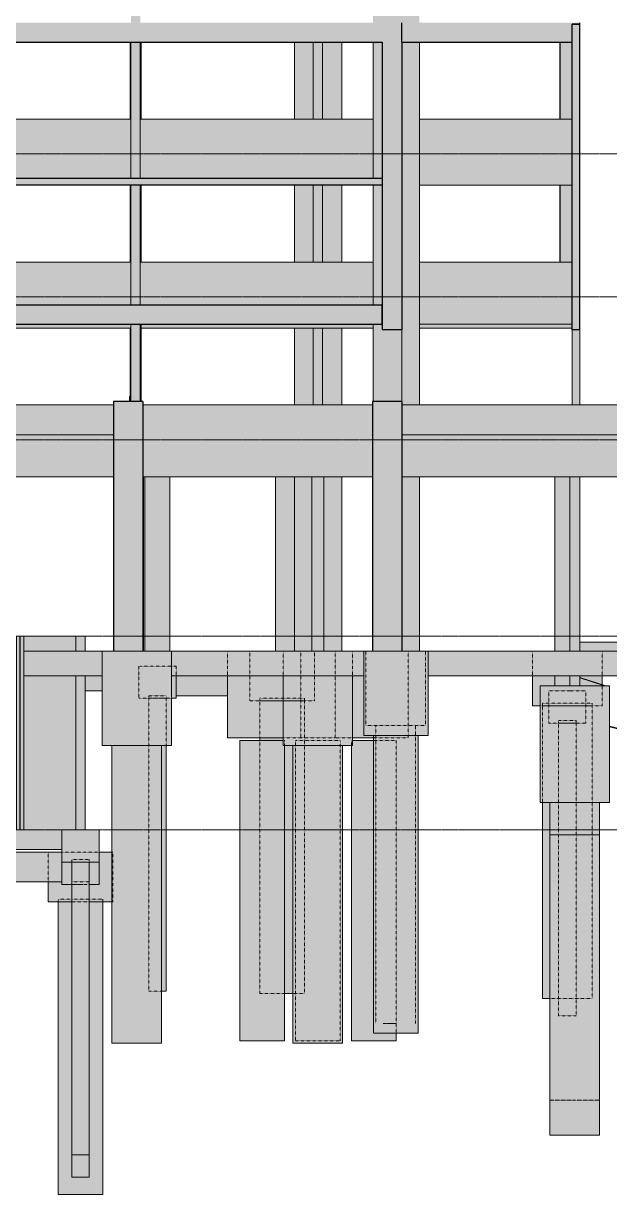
# Model space of a CAD drawing. Header units: centimetres. Extents: x -1984 to 34419, y -3196 to 88064.
# Drawn here: x 30389 to 31570, y 78385 to 80745 of the extents above; entities that cross this region are included whole.
import ezdxf

# ---------------------------------------------------------------- set-up
doc = ezdxf.new("R2010")
doc.units = ezdxf.units.CM
doc.linetypes.add('Centro', pattern=[3.175, 0.635, -0.47625, 1.5875, -0.47625])
doc.linetypes.add('Traço', pattern=[0.635, 0.3175, -0.3175])
doc.layers.add('A-DETL', color=7, linetype='Continuous', lineweight=18, true_color=0x00a600)
for name, color, linetype, lineweight in [('A-FLOR', 7, 'Continuous', 25), ('A-FLOR-LEVL', 7, 'Continuous', 9), ('S-BEAM', 7, 'Continuous', 25), ('S-COLS', 7, 'Continuous', 25), ('S-FNDN', 7, 'Continuous', 25), ('S-FNDN-HDLN', 7, 'Traço', 9)]:
    doc.layers.add(name, color=color, linetype=linetype, lineweight=lineweight)

# ---------------------------------------------------------------- blocks, each defined once
blk = doc.blocks.new('Estaca W Gerdau - W250X32_7-3763720-CT F 002 - CRT ESQ')
at = {"layer": 'S-FNDN', "linetype": 'Traço', "lineweight": 9, "true_color": 0xa4b9db}
blk.add_hatch(color=9, dxfattribs=at).paths.add_polyline_path([(-1880.1, 79120), (-1871.6, 79120), (-1871.6, 79510), (-1886.2, 79510), (-1886.2, 79120)], flags=0)
at = {"layer": 'S-FNDN', "lineweight": 9}
for p, q in [((-1886.2, 79510), (-1886.2, 79120)), ((-1871.6, 79510), (-1886.2, 79510)), ((-1879.3, 79120), (-1879.3, 79510)), ((-1878.5, 79510), (-1878.5, 79120)), ((-1871.6, 79510), (-1871.6, 79120)), ((-1871.6, 79120), (-1886.2, 79120))]:
    blk.add_line(p, q, dxfattribs=at)
blk = doc.blocks.new('PED_BLRET-1EST_R01_2019 - 75x75x65-3763687-CT F 002 - CRT ESQ')
at = {"layer": 'S-FNDN-HDLN'}
for p, q in [((1714.1, 79378), (1749.1, 79378)), ((1714.1, 79373), (1714.1, 79378)), ((1749.1, 79373), (1714.1, 79373)), ((1749.1, 79378), (1749.1, 79373))]:
    blk.add_line(p, q, dxfattribs=at)
blk = doc.blocks.new('PED_BLRET-1EST_R01_2019 - 75x75x65-V8-CT F 002 - CRT ESQ')
at = {"layer": 'S-FNDN-HDLN'}
for p, q in [((1305.6, 79340), (1340.6, 79340)), ((1305.6, 79335), (1305.6, 79340)), ((1340.6, 79335), (1305.6, 79335)), ((1340.6, 79340), (1340.6, 79335))]:
    blk.add_line(p, q, dxfattribs=at)
blk = doc.blocks.new('PED_BLRET-1EST_R01_2019 - 75x75x65-V9-CT F 002 - CRT ESQ')
at = {"layer": 'S-FNDN-HDLN'}
for p, q in [((325.3, 79015), (360.3, 79015)), ((360.3, 79010), (325.3, 79010))]:
    blk.add_line(p, q, dxfattribs=at)
blk = doc.blocks.new('PED_BLRET-1EST_EXCENTRICA_R01_2019 - 110x130x100-V1-CT F 002 - CRT ESQ')
at = {"layer": 'S-FNDN-HDLN'}
for p, q in [((297.8, 78980), (325.3, 78980)), ((297.8, 78975), (297.8, 78980)), ((325.3, 78975), (297.8, 78975)), ((325.3, 78980), (360.3, 78980)), ((360.3, 78975), (325.3, 78975)), ((360.3, 78980), (387.8, 78980)), ((387.8, 78975), (360.3, 78975)), ((387.8, 78980), (387.8, 78975))]:
    blk.add_line(p, q, dxfattribs=at)
blk = doc.blocks.new('PED_BLRET-1EST_EXCENTRICA_R01_2019 - 110x130x100-V12-CT F 002 - CRT ESQ')
at = {"layer": 'S-FNDN-HDLN'}
for p, q in [((704, 79385), (794, 79385)), ((704, 79380), (704, 79385)), ((794, 79385), (794, 79380)), ((794, 79380), (704, 79380))]:
    blk.add_line(p, q, dxfattribs=at)
blk = doc.blocks.new('PED_BLRET-1EST_EXCENTRICA_R01_2019 - 140x120x110-3841338-CT F 002 - CRT ESQ')
at = {"layer": 'S-FNDN-HDLN'}
for p, q in [((1273.172184, 79375.004), (1373.172184, 79375.004)), ((1273.172184, 79370.004), (1273.172184, 79375.004)), ((1373.172184, 79370.004), (1273.172184, 79370.004)), ((1373.172184, 79375.004), (1373.172184, 79370.004))]:
    blk.add_line(p, q, dxfattribs=at)

msp = doc.modelspace()

# ---------------------------------------------------------------- hatches: boundary and pattern name
at = {"layer": 'A-FLOR', "true_color": 0xc0c0c0}
msp.add_hatch(color=9, dxfattribs=at).paths.add_polyline_path([(30136.83, 80419), (31111.58, 80419), (31111.58, 80433), (30136.83, 80433), (30136.83, 80424.41)], flags=0)
at = {"layer": 'S-BEAM', "true_color": 0xc0c0c0}
for points in [[(31087.9, 80707), (31111.58, 80707), (31111.58, 80743.5), (31151.08, 80743.46), (31151.08, 80746), (28403.32, 80746), (28403.32, 80743.5), (28442.07, 80743.5), (28442.07, 80707), (30984.51, 80707)], [(31151.32, 80707), (31494.58, 80707), (31494.58, 80743.5), (31509.58, 80743.5), (31509.58, 80746), (31151.32, 80746), (31151.32, 80707.03)], [(30136.83, 80433), (30605.58, 80433), (30605.58, 80552), (30136.83, 80552), (30136.83, 80482)], [(30935.33, 80433), (31093.33, 80433), (31093.33, 80552), (30624.58, 80552), (30624.58, 80433), (30932.81, 80433)], [(31191.3, 80419), (31494.58, 80419), (31494.58, 80552), (31186.83, 80552), (31186.83, 80419)], [(30260.76, 80178), (30605.58, 80178), (30605.58, 80264), (30136.83, 80264), (30136.83, 80178), (30254.56, 80178)], [(30624.58, 80178), (31093.33, 80178), (31093.33, 80264), (30624.58, 80264), (30624.58, 80184)], [(31470.08, 80139), (31494.58, 80139), (31494.58, 80264), (31186.83, 80264), (31186.83, 80139), (31191.3, 80139)], [(29950.58, 80139), (31111.58, 80139), (31111.58, 80178), (28442.07, 80178), (28442.07, 80139), (29847.19, 80139)], [(30605.58, 80131), (30605.58, 80139), (30136.83, 80139), (30136.83, 80131), (30570.94, 80131)], [(31087.9, 80131), (31093.33, 80131), (31093.33, 80139), (30626.08, 80139), (30626.08, 80131), (31030.33, 80131)], [(31191.3, 80131), (31493.31, 80131), (31493.31, 80139), (31186.83, 80139), (31186.83, 80131)], [(30364.15, 79916), (30570.58, 79916), (30570.58, 79976), (28461.57, 79976), (28461.57, 79916), (30312.46, 79916)], [(30629.58, 79831), (31092.08, 79831.2), (31092.08, 79976), (30629.58, 79976), (30629.58, 79831.33)], [(31449.78, 79916), (31843.57, 79916), (31843.57, 79976), (31151.08, 79976), (31151.09, 79916), (31398.08, 79916)], [(30364.15, 79831), (30570.58, 79831), (30570.58, 79916), (30136.83, 79916), (30136.83, 79831), (30313.57, 79831)], [(31449.78, 79831), (31843.57, 79831), (31843.57, 79916), (31151.09, 79916), (31151.09, 79831), (31398.08, 79831)], [(30912.08, 79430), (31074.43, 79430), (31074.43, 79480), (30687.58, 79480), (30687.58, 79430), (30881.12, 79430)], [(31204.43, 79430), (31843.57, 79430), (31843.57, 79480), (31204.43, 79480)], [(31509.58, 79480), (31843.57, 79480), (31843.57, 79498), (31509.58, 79498)], [(30513.7, 79400), (30547.58, 79400), (30547.58, 79430), (30513.7, 79430)], [(30696.56, 79390), (30800.52, 79390), (30800.52, 79430), (30696.56, 79430)], [(31561.95, 79410), (31509.58, 79427.18), (31509.58, 79426.27), (31559.19, 79410)], [(31538.23, 79410), (31559.19, 79410), (31509.58, 79426.27), (31509.58, 79410)], [(30364.15, 79015), (30466.7, 79015), (30466.7, 79075), (30336.56, 79075), (30336.56, 79015), (30356.77, 79015)]]:
    msp.add_hatch(color=9, dxfattribs=at).paths.add_polyline_path(points, flags=0)
h = msp.add_hatch(color=9, dxfattribs=at)
h.paths.add_polyline_path([(30336.56, 79080), (30466.7, 79080), (30466.7, 79120), (30494.7, 79120), (30494.7, 79430), (30389.87, 79430), (30389.87, 79120), (30336.56, 79120), (30336.56, 79090.9)], flags=0)
h.paths.add_polyline_path([(30347.93, 79420), (30375.27, 79420), (30375.27, 79430), (30312.31, 79430), (30312.31, 79420), (30317.53, 79420)], flags=0)
h.paths.add_polyline_path([(30314.05, 79480), (30375.27, 79480), (30375.27, 79510), (30312.31, 79509.85), (30312.46, 79480)], flags=0)
h.paths.add_polyline_path([(30492.54, 79480), (30494.7, 79480), (30494.7, 79510), (30389.87, 79510), (30390.09, 79480), (30467.55, 79480)], flags=0)
h = msp.add_hatch(color=9, dxfattribs=at)
h.paths.add_polyline_path([(30375.27, 79430), (30375.27, 79480), (30273.57, 79480), (30273.57, 79430), (30364.15, 79430)], flags=0)
h.paths.add_polyline_path([(30488.96, 79430), (30547.58, 79430), (30547.58, 79480), (30389.87, 79480), (30390.09, 79430), (30467.55, 79430)], flags=0)
at = {"layer": 'S-COLS', "true_color": 0xff8040}
h = msp.add_hatch(color=11, dxfattribs=at)
h.paths.add_polyline_path([(30622.64, 80482), (30624.58, 80482), (30624.58, 80707), (30605.58, 80707), (30605.58, 80482)], flags=0)
h.paths.add_polyline_path([(30605.58, 80746), (30624.58, 80746), (30624.58, 80788), (30605.58, 80787.97), (30605.58, 80749.35)], flags=0)
h = msp.add_hatch(color=11, dxfattribs=at)
h.paths.add_polyline_path([(31093.33, 80482), (31111.58, 80482), (31111.58, 80707), (31093.33, 80707), (31093.33, 80502.92)], flags=0)
h.paths.add_polyline_path([(31111.58, 80746), (31151.08, 80746), (31151.07, 80788), (31093.33, 80788), (31093.33, 80746)], flags=0)
h = msp.add_hatch(color=11, dxfattribs=at)
h.paths.add_polyline_path([(31186.83, 80482), (31186.83, 80707), (31151.08, 80707), (31151.08, 80482)], flags=0)
h.paths.add_polyline_path([(31151.08, 80746), (31186.83, 80746), (31186.83, 80788), (31151.08, 80788), (31151.08, 80757.01)], flags=0)
at = {"layer": 'S-COLS', "true_color": 0xc0c0c0}
for points in [[(31151.08, 80127.5), (31151.08, 80743.5), (31111.58, 80743.5), (31111.58, 80127.5)], [(31494.58, 80127.5), (31509.58, 80127.5), (31509.58, 80743.5), (31494.58, 80743.5), (31494.58, 80139)], [(31186.83, 80194), (31186.83, 80482), (31151.08, 80482), (31151.08, 80194)], [(30935.33, 80264), (30972.58, 80264), (30972.58, 80419), (30935.33, 80419), (30935.33, 80414.67)], [(30985.67, 80264), (30991.58, 80264), (30991.58, 80419), (30972.58, 80419), (30972.58, 80264), (30984.51, 80264)], [(30991.58, 80264), (31030.33, 80264), (31030.33, 80419), (30991.58, 80419), (30991.58, 80269.84)], [(31151.08, 79976), (31186.83, 79976), (31186.83, 80194), (31151.08, 80194), (31151.08, 79983)], [(30935.33, 79976), (30972.58, 79976), (30972.58, 80131), (30935.33, 80131), (30935.33, 80061.67)], [(30991.58, 79976), (30991.58, 80131), (30972.58, 80131), (30972.58, 79976), (30985.67, 79976)], [(31030.33, 79976), (31030.33, 80131), (30991.58, 80131), (30991.58, 79976)], [(31494.58, 79976), (31509.58, 79976), (31509.58, 80127.5), (31494.58, 80127.5), (31494.58, 79976.6)], [(30629.58, 79480), (30629.58, 79983), (30570.58, 79983), (30570.94, 79480)], [(31151.08, 79480), (31151.08, 79983), (31092.08, 79983), (31092.08, 79480)], [(30629.58, 79480), (30631.08, 79480), (30631.08, 79831), (30629.58, 79831), (30629.58, 79486)], [(30639.62, 79510), (30684.06, 79510), (30684.06, 79831), (30634.06, 79831), (30634.06, 79510)], [(30896.58, 79480), (30896.78, 79480), (30896.78, 79510), (30935.33, 79510), (30935.33, 79831), (30896.58, 79831), (30896.58, 79532.16)], [(30946.58, 79480), (30970.08, 79480.01), (30970.08, 79831), (30935.33, 79831), (30935.33, 79480)], [(30994.08, 79480), (30994.08, 79831), (30970.08, 79831), (30970.08, 79480), (30991.58, 79480)], [(31016.94, 79480), (31030.33, 79480), (31030.33, 79831), (30994.08, 79831), (30994.08, 79480)], [(31186.84, 79480), (31186.84, 79831), (31151.09, 79831), (31151.09, 79480), (31164.08, 79480)], [(30674.33, 79480), (30684.06, 79480), (30684.06, 79510), (30634.06, 79510), (30634.06, 79480), (30661.7, 79480)], [(30896.78, 79480), (30935.33, 79480), (30935.33, 79510), (30896.78, 79510)], [(31509.58, 79498), (31509.66, 79498), (31509.58, 79510)], [(31459.54, 79480), (31459.57, 79480), (31459.54, 79482)]]:
    msp.add_hatch(color=9, dxfattribs=at).paths.add_polyline_path(points, flags=0)
at = {"layer": 'S-COLS', "true_color": 0xff8040}
h = msp.add_hatch(color=11, dxfattribs=at)
h.paths.add_polyline_path([(30626.08, 80552), (30626.08, 80707), (30624.58, 80707), (30624.58, 80552)], flags=0)
h.paths.add_polyline_path([(30605.58, 80552), (30605.58, 80707), (30604.08, 80707), (30604.08, 80552)], flags=0)
for points in [[(30935.33, 80552), (30972.58, 80552), (30972.58, 80707), (30935.33, 80707), (30935.33, 80591.17)], [(30986.1, 80552), (30991.58, 80552), (30991.58, 80707), (30972.58, 80707), (30972.58, 80552), (30984.51, 80552)], [(31030.33, 80552), (31030.33, 80707), (30991.58, 80707), (30991.58, 80552)]]:
    msp.add_hatch(color=11, dxfattribs=at).paths.add_polyline_path(points, flags=0)
at = {"layer": 'S-COLS', "true_color": 0xc0c0c0}
h = msp.add_hatch(color=9, dxfattribs=at)
h.paths.add_polyline_path([(31509.58, 80139), (31509.58, 80139), (31509.58, 80182)], flags=0)
h.paths.add_polyline_path([(31489.51, 80264), (31494.58, 80264), (31494.58, 80419), (31470.08, 80419), (31470.08, 80264)], flags=0)
h.paths.add_polyline_path([(31470.08, 80552), (31494.58, 80552), (31494.58, 80707), (31470.08, 80707), (31470.08, 80591.17)], flags=0)
h = msp.add_hatch(color=9, dxfattribs=at)
h.paths.add_polyline_path([(30624.58, 80194), (30624.58, 80419), (30605.58, 80419), (30605.58, 80194)], flags=0)
h.paths.add_polyline_path([(30624.58, 80433), (30624.58, 80482), (30605.58, 80481.97), (30605.58, 80433), (30622.64, 80433)], flags=0)
h = msp.add_hatch(color=9, dxfattribs=at)
h.paths.add_polyline_path([(31093.33, 80194), (31111.58, 80194), (31111.58, 80419), (31093.33, 80419), (31093.33, 80238.17)], flags=0)
h.paths.add_polyline_path([(31093.33, 80433), (31111.58, 80433), (31111.58, 80482), (31093.33, 80482), (31093.33, 80458.8)], flags=0)
h = msp.add_hatch(color=9, dxfattribs=at)
h.paths.add_polyline_path([(30626.08, 80264), (30626.08, 80419), (30624.58, 80418.67), (30624.58, 80264)], flags=0)
h.paths.add_polyline_path([(30604.08, 80264), (30605.58, 80264), (30605.58, 80419), (30604.08, 80419), (30604.08, 80414.67)], flags=0)
h = msp.add_hatch(color=9, dxfattribs=at)
h.paths.add_polyline_path([(30624.58, 79983), (30624.58, 80139), (30605.58, 80139), (30605.58, 79983), (30619.94, 79983)], flags=0)
h.paths.add_polyline_path([(30605.58, 80178), (30624.58, 80178), (30624.58, 80194), (30605.58, 80193.97), (30605.58, 80182)], flags=0)
h = msp.add_hatch(color=9, dxfattribs=at)
h.paths.add_polyline_path([(31093.34, 79983), (31151.08, 79983), (31151.08, 80127.5), (31111.58, 80127.5), (31111.58, 80139), (31093.33, 80139), (31093.33, 79983)], flags=0)
h.paths.add_polyline_path([(31111.58, 80178), (31111.58, 80194), (31093.33, 80194), (31093.33, 80178)], flags=0)
h = msp.add_hatch(color=9, dxfattribs=at)
h.paths.add_polyline_path([(30605.58, 79983), (30605.58, 80131), (30604.08, 80131), (30604.08, 79983)], flags=0)
h.paths.add_polyline_path([(30624.58, 79983), (30626.08, 79983), (30626.08, 80139), (30624.58, 80139), (30624.58, 80061.67)], flags=0)
h = msp.add_hatch(color=9, dxfattribs=at)
h.paths.add_polyline_path([(31459.57, 79410), (31489.58, 79410), (31489.58, 79430), (31459.57, 79430)], flags=0)
h.paths.add_polyline_path([(31489.58, 79480), (31489.58, 79831), (31459.57, 79831), (31459.66, 79480), (31486.27, 79480)], flags=0)
h = msp.add_hatch(color=9, dxfattribs=at)
h.paths.add_polyline_path([(31509.58, 79410), (31509.58, 79430), (31489.58, 79430), (31490.04, 79410), (31501.48, 79410)], flags=0)
h.paths.add_polyline_path([(31509.58, 79480), (31509.58, 79831), (31489.58, 79831), (31489.58, 79480), (31509.58, 79480)], flags=0)
h = msp.add_hatch(color=9, dxfattribs=at)
h.paths.add_polyline_path([(30500.81, 79120), (30513.7, 79120), (30513.7, 79430), (30494.7, 79430), (30494.7, 79120)], flags=0)
h.paths.add_polyline_path([(30501.82, 79480), (30513.7, 79480), (30513.7, 79510), (30494.7, 79510), (30494.7, 79480), (30500.81, 79480)], flags=0)
at = {"layer": 'S-FNDN', "true_color": 0xc0c0c0}
for points in [[(30547.58, 79290), (30687.58, 79290), (30687.58, 79480), (30547.58, 79480), (30547.58, 79355.65)], [(31074.43, 79310), (31204.43, 79310), (31204.43, 79480), (31074.43, 79480), (31074.43, 79355.65)], [(30687.58, 79385), (30696.56, 79385), (30696.56, 79430), (30687.58, 79430), (30687.58, 79390)], [(30800.52, 79305), (30912.08, 79305), (30912.08, 79430), (30800.52, 79430), (30800.52, 79355.65)], [(31052.08, 79290), (31052.08, 79430), (30912.08, 79430), (30912.08, 79290), (31036.21, 79290)], [(31087.9, 79305), (31094.58, 79305), (31094.58, 79310), (31074.43, 79310), (31074.43, 79430), (31052.08, 79430), (31052.08, 79305), (31074.43, 79305)], [(31449.78, 79175), (31569.58, 79175), (31569.58, 79410), (31429.58, 79410), (31429.58, 79175)], [(30567.58, 78690), (30617.58, 78690), (30617.58, 79290), (30567.58, 79290), (30567.58, 78693.77)], [(30617.58, 78690), (30667.58, 78690), (30667.58, 79290), (30617.58, 79290), (30617.58, 78693.77)], [(30674.22, 78795), (30676.56, 78795), (30676.56, 79290), (30667.58, 79290), (30667.81, 78795), (30671.44, 78795)], [(30824.8, 78695), (30914.8, 78695), (30914.79, 79290), (30912.08, 79290), (30912.08, 79300), (30824.8, 79300), (30824.8, 78826.15)], [(30974.26, 78690), (30982.08, 78690), (30982.08, 79290), (30932.08, 79290), (30932.08, 78690), (30966.63, 78690)], [(30982.08, 78690), (31032.08, 78690), (31032.08, 79290), (30982.08, 79290), (30982.08, 78693.77)], [(31049.8, 78695), (31139.8, 78695), (31139.43, 78710), (31094.58, 78710), (31094.58, 79300), (31052.08, 79300), (31052.08, 79290), (31049.8, 79290), (31049.8, 78737.89)], [(31106.02, 78710), (31139.43, 78710), (31139.43, 79310), (31094.58, 79310), (31094.58, 78710), (31105.85, 78710)], [(31139.43, 78710), (31184.27, 78710), (31184.27, 79310), (31139.43, 79310), (31139.43, 78737.89)], [(31434.6, 78780), (31449.58, 78780), (31449.25, 79175), (31434.6, 79175), (31434.6, 78826.15)], [(31469.62, 79110), (31499.58, 79110), (31499.58, 79175), (31449.58, 79175), (31449.78, 79110), (31469.55, 79110)], [(31540.6, 79110), (31549.58, 79110), (31549.15, 79175), (31499.58, 79175), (31499.58, 79110), (31540.54, 79110)], [(30541.7, 79055), (30541.7, 79120), (30466.7, 79120), (30466.7, 79055), (30524.8, 79055)], [(31449.58, 78505), (31499.58, 78505), (31499.58, 79110), (31449.58, 79110), (31449.58, 78561.39)], [(31499.58, 78505), (31549.58, 78505), (31549.13, 79110), (31499.58, 79110), (31499.58, 78517.27)], [(30486.7, 78465), (30521.7, 78465), (30521.7, 79055), (30486.7, 79055), (30486.7, 78473.14)], [(30539.7, 78385), (30549.19, 78385), (30549.19, 78975), (30521.7, 78975), (30521.7, 78420), (30486.7, 78420), (30486.7, 78975), (30459.19, 78975), (30459.19, 78385), (30534.67, 78385)], [(30519.35, 78420), (30521.7, 78420), (30521.66, 78465), (30486.7, 78465), (30486.7, 78420), (30519.24, 78420)]]:
    msp.add_hatch(color=9, dxfattribs=at).paths.add_polyline_path(points, flags=0)
h = msp.add_hatch(color=9, dxfattribs=at)
h.paths.add_polyline_path([(31429.58, 79370), (31429.58, 79410), (31459.57, 79410), (31459.57, 79430), (31414.6, 79430), (31414.6, 79370)], flags=0)
h.paths.add_polyline_path([(31554.6, 79412.41), (31554.6, 79430), (31509.58, 79430), (31509.58, 79427.18), (31534.55, 79418.99)], flags=0)
h = msp.add_hatch(color=9, dxfattribs=at)
h.paths.add_polyline_path([(30914.8, 78790), (30932.08, 78790), (30932.08, 79290), (30914.8, 79290), (30914.8, 78826.15)], flags=0)
h.paths.add_polyline_path([(30887.88, 79300), (30912.08, 79300), (30912.08, 79305), (30865.4, 79305), (30865.4, 79300), (30885.79, 79300)], flags=0)
h = msp.add_hatch(color=9, dxfattribs=at)
h.paths.add_polyline_path([(30439.19, 78975), (30486.7, 78975), (30486.7, 79010), (30466.7, 79010), (30466.7, 79015), (30439.19, 79015), (30439.19, 79002.65)], flags=0)
h.paths.add_polyline_path([(30567.58, 78975), (30567.58, 79075), (30541.7, 79075), (30541.7, 79010), (30521.7, 79010), (30521.7, 78975), (30545.09, 78975)], flags=0)
h = msp.add_hatch(color=9, dxfattribs=at)
h.paths.add_polyline_path([(30541.7, 79010), (30541.7, 79055), (30521.7, 79055), (30521.7, 79010)], flags=0)
h.paths.add_polyline_path([(30486.7, 79010), (30486.7, 79055), (30466.7, 79055), (30466.7, 79010), (30468.04, 79010)], flags=0)

# ---------------------------------------------------------------- linework, layer by layer
at = {"layer": 'A-DETL', "lineweight": 9}
msp.add_line((30603.07, 79983), (30603.07, 79993.1), dxfattribs=at)
at = {"layer": 'A-FLOR', "color": 190, "true_color": 0x8000ff}
for p, q in [((30136.83, 80433), (31111.58, 80433)), ((31111.58, 80433), (31111.58, 80419)), ((31111.58, 80419), (30136.83, 80419))]:
    msp.add_line(p, q, dxfattribs=at)
at = {"layer": 'A-FLOR-LEVL', "linetype": 'Centro'}
for p, q in [((27916.13, 80482), (33464.7, 80482)), ((27916.13, 80194), (33464.7, 80194)), ((27916.13, 79906), (33464.7, 79906)), ((27916.13, 79510), (33464.7, 79510)), ((27916.13, 79120), (33464.7, 79120))]:
    msp.add_line(p, q, dxfattribs=at)
at = {"layer": 'S-BEAM', "color": 190, "true_color": 0x8000ff}
for p, q in [((31151.32, 80707), (31151.32, 80746)), ((31494.58, 80707), (31494.58, 80743.5)), ((31494.58, 80743.5), (31509.58, 80743.5)), ((31509.58, 80743.5), (31509.58, 80746)), ((31509.81, 80707), (31509.81, 80746)), ((28442.07, 80707), (31111.58, 80707)), ((31151.08, 80707), (31151.32, 80707)), ((31151.32, 80707), (31494.58, 80707)), ((31509.58, 80707), (31509.81, 80707)), ((28442.07, 80178), (31111.58, 80178)), ((31111.58, 80139), (31111.58, 80178)), ((28442.07, 80139), (31111.58, 80139))]:
    msp.add_line(p, q, dxfattribs=at)
at = {"layer": 'S-BEAM', "lineweight": 9}
for p, q in [((30136.83, 80552), (30605.58, 80552)), ((30605.58, 80552), (30605.58, 80482)), ((30624.58, 80552), (30624.58, 80482)), ((30624.58, 80552), (31093.33, 80552)), ((31093.33, 80433), (31093.33, 80552)), ((31186.83, 80552), (31494.58, 80552)), ((31186.83, 80552), (31186.83, 80419)), ((30605.58, 80482), (30605.58, 80433)), ((30624.58, 80482), (30624.58, 80433)), ((31186.83, 80419), (31494.58, 80419)), ((30136.83, 80264), (30605.58, 80264)), ((30605.58, 80264), (30605.58, 80194)), ((30624.58, 80264), (30624.58, 80194)), ((30624.58, 80264), (31093.33, 80264)), ((31093.33, 80178), (31093.33, 80264)), ((31186.83, 80264), (31186.83, 80139)), ((31186.83, 80264), (31494.58, 80264)), ((30605.58, 80194), (30605.58, 80178)), ((30624.58, 80194), (30624.58, 80178)), ((31186.83, 80139), (31494.58, 80139)), ((31493.31, 80139), (31493.31, 80131)), ((30136.83, 80131), (30605.58, 80131)), ((30626.08, 80131), (31093.33, 80131)), ((31186.83, 80131), (31493.31, 80131)), ((28461.57, 79976), (30570.58, 79976)), ((30629.58, 79976), (31092.08, 79976)), ((31151.08, 79976), (31843.57, 79976)), ((31151.08, 79976), (31151.08, 79916)), ((28461.57, 79916), (30570.58, 79916)), ((31151.08, 79916), (31843.57, 79916)), ((31151.09, 79916), (31151.09, 79906)), ((31151.09, 79906), (31151.09, 79831)), ((30570.58, 79831), (30136.83, 79831)), ((30629.58, 79831), (31092.08, 79831)), ((31151.09, 79831), (31843.57, 79831)), ((30494.7, 79510), (30389.87, 79510)), ((30494.7, 79480), (30494.7, 79510)), ((30389.87, 79480), (30547.58, 79480)), ((30687.58, 79480), (31074.43, 79480)), ((31204.43, 79480), (31843.57, 79480)), ((31509.58, 79498), (31843.57, 79498)), ((30389.87, 79430), (30547.58, 79430)), ((30494.7, 79120), (30494.7, 79430)), ((30687.58, 79430), (31074.43, 79430)), ((31204.43, 79430), (31843.57, 79430)), ((30390.09, 79420), (30390.09, 79120)), ((31561.95, 79410), (31509.58, 79427.18)), ((31509.58, 79426.27), (31559.19, 79410)), ((30513.7, 79400), (30547.58, 79400)), ((30696.56, 79390), (30800.52, 79390)), ((31569.58, 79328.72), (31858.58, 79258.49)), ((31569.58, 79327.32), (31858.58, 79257.09)), ((30336.56, 79080), (30466.7, 79080)), ((30336.56, 79075), (30466.7, 79075)), ((30466.7, 79015), (30336.56, 79015))]:
    msp.add_line(p, q, dxfattribs=at)
at = {"layer": 'S-COLS', "color": 190, "true_color": 0x8000ff}
for p, q in [((31494.58, 80127.5), (31494.58, 80743.5)), ((31509.58, 80743.5), (31494.58, 80743.5)), ((31509.58, 80127.5), (31509.58, 80743.5)), ((31111.58, 80707), (31111.58, 80127.5)), ((31151.08, 80707), (31151.08, 80127.5)), ((31470.08, 80552), (31470.08, 80707)), ((31470.08, 80264), (31470.08, 80419)), ((31151.08, 80127.5), (31111.58, 80127.5)), ((31509.58, 80127.5), (31494.58, 80127.5))]:
    msp.add_line(p, q, dxfattribs=at)
at = {"layer": 'S-COLS', "lineweight": 9}
for p, q in [((30604.08, 80707), (30604.08, 80552)), ((30605.58, 80707), (30605.58, 80552)), ((30624.58, 80707), (30624.58, 80552)), ((30626.08, 80707), (30626.08, 80552)), ((30935.33, 80707), (30935.33, 80552)), ((30972.58, 80707), (30972.58, 80552)), ((30991.58, 80707), (30991.58, 80552)), ((31030.33, 80707), (31030.33, 80552)), ((31093.33, 80707), (31093.33, 80482)), ((31186.83, 80707), (31186.83, 80482)), ((30605.58, 80552), (30605.58, 80482)), ((30624.58, 80552), (30624.58, 80482)), ((30605.58, 80482), (30605.58, 80433)), ((30624.58, 80482), (30605.58, 80482)), ((30624.58, 80482), (30605.58, 80482)), ((30624.58, 80482), (30624.58, 80433)), ((31093.33, 80482), (31093.33, 80433)), ((31111.58, 80482), (31093.33, 80482)), ((31111.58, 80482), (31093.33, 80482)), ((31186.83, 80482), (31151.08, 80482)), ((31186.83, 80482), (31151.08, 80482)), ((31186.83, 80482), (31186.83, 80194)), ((30604.08, 80419), (30604.08, 80264)), ((30605.58, 80419), (30605.58, 80264)), ((30624.58, 80419), (30624.58, 80264)), ((30626.08, 80419), (30626.08, 80264)), ((30935.33, 80419), (30935.33, 80264)), ((30972.58, 80419), (30972.58, 80264)), ((30991.58, 80419), (30991.58, 80264)), ((31030.33, 80419), (31030.33, 80264)), ((31093.33, 80419), (31093.33, 80194)), ((30605.58, 80264), (30605.58, 80194)), ((30624.58, 80264), (30624.58, 80194)), ((30605.58, 80194), (30605.58, 80178)), ((30624.58, 80194), (30605.58, 80194)), ((30624.58, 80194), (30605.58, 80194)), ((30624.58, 80194), (30624.58, 80178)), ((31093.33, 80194), (31093.33, 80178)), ((31111.58, 80194), (31093.33, 80194)), ((31111.58, 80194), (31093.33, 80194)), ((31186.83, 80194), (31151.08, 80194)), ((31186.83, 80194), (31151.08, 80194)), ((31186.83, 80194), (31186.83, 79976)), ((30605.58, 80139), (30605.58, 79983)), ((30624.58, 80139), (30624.58, 79983)), ((30626.08, 80139), (30626.08, 79983)), ((31093.33, 80139), (31093.33, 79983)), ((30604.08, 80131), (30604.08, 79983)), ((30935.33, 80131), (30935.33, 79976)), ((30972.58, 80131), (30972.58, 79976)), ((30991.58, 80131), (30991.58, 79976)), ((31030.33, 80131), (31030.33, 79976)), ((31151.08, 80127.5), (31151.08, 79983)), ((31494.58, 80127.5), (31494.58, 79976)), ((31509.58, 80127.5), (31509.58, 79976)), ((30631.08, 79831), (30631.08, 79480)), ((30634.06, 79831), (30634.06, 79510)), ((30684.06, 79831), (30684.06, 79510)), ((30896.58, 79831), (30896.58, 79480)), ((30935.33, 79831), (30935.33, 79480)), ((30970.08, 79831), (30970.08, 79480)), ((30994.08, 79831), (30994.08, 79480)), ((31030.33, 79831), (31030.33, 79480)), ((31151.09, 79831), (31151.09, 79480)), ((31186.84, 79831), (31186.84, 79480)), ((31459.57, 79831), (31459.57, 79480)), ((31489.58, 79831), (31489.58, 79480)), ((31509.58, 79831), (31509.58, 79480)), ((31509.66, 79831), (31509.66, 79510)), ((31509.72, 79498), (31509.72, 79831)), ((30494.7, 79510), (30494.7, 79480)), ((30513.7, 79510), (30494.7, 79510)), ((30513.7, 79510), (30513.7, 79480)), ((30631.08, 79510), (30629.58, 79510)), ((30631.08, 79510), (30631.08, 79480)), ((30634.06, 79510), (30634.06, 79480)), ((30684.06, 79510), (30634.06, 79510)), ((30684.06, 79510), (30634.06, 79510)), ((30684.06, 79510), (30684.06, 79480)), ((30896.78, 79510), (30896.78, 79480)), ((30935.33, 79510), (30896.78, 79510)), ((30935.33, 79510), (30935.33, 79480)), ((30970.08, 79510), (30935.33, 79510)), ((30970.08, 79510), (30970.08, 79480)), ((30994.08, 79510), (30970.08, 79510)), ((31030.33, 79510), (30994.08, 79510)), ((30994.08, 79510), (30994.08, 79480)), ((31030.33, 79510), (31030.33, 79480)), ((31151.09, 79510), (31151.09, 79480)), ((31186.84, 79510), (31151.09, 79510)), ((31186.84, 79510), (31186.84, 79480)), ((31459.54, 79510), (31459.54, 79480)), ((31459.57, 79510), (31459.57, 79480)), ((31489.58, 79510), (31459.57, 79510)), ((31509.66, 79510), (31509.66, 79498)), ((30494.7, 79430), (30494.7, 79120)), ((30513.7, 79430), (30513.7, 79120)), ((31459.57, 79430), (31459.57, 79410)), ((31489.58, 79430), (31489.58, 79410)), ((31509.58, 79430), (31509.58, 79410))]:
    msp.add_line(p, q, dxfattribs=at)
at = {"layer": 'S-COLS', "color": 66, "true_color": 0x578d05}
for p, q in [((30570.58, 79983), (30570.58, 79480)), ((30629.58, 79983), (30570.58, 79983)), ((30629.58, 79983), (30629.58, 79480)), ((31092.08, 79983), (31092.08, 79480)), ((31151.08, 79983), (31092.08, 79983)), ((31151.08, 79983), (31151.08, 79480))]:
    msp.add_line(p, q, dxfattribs=at)
at = {"layer": 'S-FNDN', "lineweight": 9}
for p, q in [((30547.58, 79480), (30687.58, 79480)), ((30547.58, 79290), (30547.58, 79480)), ((30687.58, 79290), (30687.58, 79480)), ((31074.43, 79480), (31204.43, 79480)), ((31074.43, 79310), (31074.43, 79480)), ((31204.43, 79310), (31204.43, 79480)), ((30696.56, 79385), (30696.56, 79430)), ((30800.52, 79305), (30800.52, 79430)), ((30912.08, 79290), (30912.08, 79430)), ((31052.08, 79290), (31052.08, 79430)), ((31414.6, 79370), (31414.6, 79430)), ((31554.6, 79412.41), (31554.6, 79430)), ((31429.58, 79410), (31569.58, 79410)), ((31429.58, 79175), (31429.58, 79410)), ((31569.58, 79175), (31569.58, 79410)), ((30696.56, 79385), (30687.58, 79385)), ((31429.58, 79370), (31414.6, 79370)), ((30687.58, 79290), (30547.58, 79290)), ((30567.58, 79290), (30567.58, 78690)), ((30667.58, 78690), (30667.58, 79290)), ((30676.56, 78795), (30676.56, 79290)), ((30912.08, 79305), (30800.52, 79305)), ((30824.8, 79300), (30824.8, 78695)), ((30824.8, 79300), (30912.13, 79300)), ((30865.4, 79305), (30865.4, 79300)), ((31052.08, 79290), (30912.08, 79290)), ((30914.8, 78695), (30914.8, 79290)), ((30932.08, 79290), (30932.08, 78690)), ((31032.08, 78690), (31032.08, 79290)), ((31049.8, 79290), (31049.8, 78695)), ((31094.58, 79305), (31052.08, 79305)), ((31052.24, 79300), (31094.58, 79300)), ((31204.43, 79310), (31074.43, 79310)), ((31094.43, 79310), (31094.43, 78710)), ((31184.43, 78710), (31184.43, 79310)), ((31569.58, 79175), (31429.58, 79175)), ((31434.6, 79175), (31434.6, 78780)), ((31449.58, 79175), (31449.58, 79110)), ((31549.58, 79110), (31549.58, 79175)), ((30466.7, 79120), (30541.7, 79120)), ((30466.7, 79055), (30466.7, 79120)), ((30541.7, 79055), (30541.7, 79120)), ((31449.58, 79110), (31449.58, 78505)), ((31449.58, 79110), (31499.58, 79110)), ((31499.58, 79110), (31549.58, 79110)), ((31549.58, 78505), (31549.58, 79110)), ((30541.7, 79075), (30567.58, 79075)), ((30466.7, 79010), (30466.7, 79055)), ((30541.7, 79055), (30466.7, 79055)), ((30486.7, 79055), (30486.7, 78465)), ((30521.7, 78465), (30521.7, 79055)), ((30541.7, 79010), (30541.7, 79055)), ((30439.19, 78975), (30439.19, 79015)), ((30486.74, 79010), (30466.7, 79010)), ((30541.7, 79010), (30521.7, 79010)), ((30486.7, 78975), (30439.19, 78975)), ((30459.19, 78975), (30459.19, 78385)), ((30567.58, 78975), (30521.7, 78975)), ((30549.19, 78385), (30549.19, 78975)), ((30676.56, 78795), (30667.81, 78795)), ((30932.15, 78790), (30914.81, 78790)), ((31449.25, 78780), (31434.6, 78780)), ((31139.43, 78710), (31094.58, 78710)), ((31184.27, 78710), (31139.43, 78710)), ((31139.8, 78695), (31139.8, 78710)), ((30617.58, 78690), (30567.58, 78690)), ((30667.58, 78690), (30617.58, 78690)), ((30914.8, 78695), (30824.8, 78695)), ((30982.08, 78690), (30932.08, 78690)), ((31032.08, 78690), (30982.08, 78690)), ((31139.8, 78695), (31049.8, 78695)), ((31499.58, 78505), (31449.58, 78505)), ((31549.58, 78505), (31499.58, 78505)), ((30486.7, 78465), (30486.7, 78420)), ((30521.7, 78465), (30486.7, 78465)), ((30521.7, 78420), (30521.7, 78465)), ((30521.7, 78420), (30486.7, 78420)), ((30549.19, 78385), (30459.19, 78385))]:
    msp.add_line(p, q, dxfattribs=at)
at = {"layer": 'S-FNDN-HDLN'}
for p, q in [((30800.52, 79430.01), (30800.52, 79480)), ((30845.4, 79380), (30845.4, 79480)), ((30912.08, 79430.01), (30912.08, 79480)), ((30947.66, 79480), (30947.66, 79305)), ((30975.4, 79380), (30975.4, 79480)), ((31016.94, 79305), (31016.94, 79480)), ((31052.08, 79430.01), (31052.08, 79480)), ((31079.07, 79330), (31079.07, 79480)), ((31164.08, 79305), (31164.08, 79480)), ((31199.07, 79330), (31199.07, 79480)), ((31414.6, 79430.01), (31414.6, 79480)), ((31554.6, 79430.01), (31554.6, 79480)), ((30621.56, 79450), (30627.07, 79450)), ((30621.56, 79430), (30621.56, 79450)), ((30621.56, 79385), (30621.56, 79430)), ((30627.07, 79450), (30696.56, 79450)), ((30696.56, 79430.01), (30696.56, 79450)), ((31554.6, 79370), (31554.6, 79412.41)), ((30687.57, 79385), (30621.56, 79385)), ((30641.56, 79385), (30641.56, 78795)), ((30676.56, 79290.01), (30676.56, 79385)), ((31447.07, 79400), (31490.58, 79400)), ((31447.07, 79335), (31447.07, 79400)), ((31490.58, 79400), (31509.58, 79400)), ((31509.58, 79400), (31522.07, 79400)), ((31522.07, 79335), (31522.07, 79400)), ((30975.4, 79380), (30845.4, 79380)), ((30865.4, 79380), (30865.4, 79305.01)), ((30955.4, 78790), (30955.4, 79380)), ((31554.6, 79370), (31429.58, 79370)), ((31434.6, 79370), (31434.6, 79175.01)), ((31534.6, 78780), (31534.6, 79370)), ((31522.07, 79335), (31447.07, 79335)), ((31467.07, 79335), (31467.07, 78745)), ((31502.07, 78745), (31502.07, 79335)), ((31199.07, 79330), (31079.07, 79330)), ((31099.07, 79330), (31099.07, 78730)), ((31179.07, 78730), (31179.07, 79330)), ((30865.4, 79300), (30865.4, 78790)), ((30947.66, 79305), (30912.08, 79305)), ((30912.13, 79300), (30914.8, 79300)), ((30914.8, 79290.01), (30914.8, 79300)), ((30937.3, 79300), (30937.3, 78695)), ((30937.3, 79300), (31027.3, 79300)), ((31016.94, 79305), (30947.66, 79305)), ((31052.07, 79305), (31016.94, 79305)), ((31027.3, 78695), (31027.3, 79300)), ((31049.8, 79300), (31049.8, 79290.01)), ((31049.8, 79300), (31052.24, 79300)), ((31164.08, 79305), (31094.58, 79305)), ((31094.58, 79300), (31139.8, 79300)), ((31139.8, 78710.01), (31139.8, 79300)), ((30439.19, 79015.01), (30439.19, 79075)), ((30466.7, 79075), (30494.7, 79075)), ((30494.7, 79075), (30513.7, 79075)), ((30513.7, 79075), (30541.7, 79075)), ((30567.58, 79075), (30569.19, 79075)), ((30569.19, 78975), (30569.19, 79075)), ((30494.7, 79010), (30486.75, 79010)), ((30513.7, 79010), (30494.7, 79010)), ((30521.69, 79010), (30513.7, 79010)), ((30521.69, 78975), (30486.7, 78975)), ((30569.19, 78975), (30567.58, 78975)), ((30667.81, 78795), (30641.56, 78795)), ((30914.8, 78790), (30865.4, 78790)), ((30955.4, 78790), (30932.15, 78790)), ((31534.6, 78780), (31449.25, 78780)), ((31502.07, 78745), (31467.07, 78745)), ((31139.07, 78730), (31113.36, 78730)), ((31113.73, 78730), (31139.07, 78730)), ((31027.3, 78695), (30937.3, 78695)), ((31499.58, 78575), (31449.58, 78575)), ((31450.19, 78575), (31499.58, 78575)), ((31499.58, 78575), (31549.58, 78575)), ((31549.58, 78575), (31499.58, 78575))]:
    msp.add_line(p, q, dxfattribs=at)

# ---------------------------------------------------------------- block references
at = {"layer": 'S-FNDN', "lineweight": 9}
msp.add_blockref('Estaca W Gerdau - W250X32_7-3763720-CT F 002 - CRT ESQ', (32261.43, 0), dxfattribs=at)
at = {"layer": 'S-FNDN', "linetype": 'Traço', "lineweight": 9}
for name, p in [('PED_BLRET-1EST_R01_2019 - 75x75x65-V8-CT F 002 - CRT ESQ', (29335.92, 50)), ('PED_BLRET-1EST_EXCENTRICA_R01_2019 - 110x130x100-V12-CT F 002 - CRT ESQ', (30161.43, 0)), ('PED_BLRET-1EST_EXCENTRICA_R01_2019 - 140x120x110-3841338-CT F 002 - CRT ESQ', (30161.43, 0)), ('PED_BLRET-1EST_R01_2019 - 75x75x65-V8-CT F 002 - CRT ESQ', (30161.43, 0)), ('PED_BLRET-1EST_R01_2019 - 75x75x65-3763687-CT F 002 - CRT ESQ', (28772.56, -318)), ('PED_BLRET-1EST_R01_2019 - 75x75x65-V9-CT F 002 - CRT ESQ', (30161.43, 0)), ('PED_BLRET-1EST_EXCENTRICA_R01_2019 - 110x130x100-V1-CT F 002 - CRT ESQ', (30161.43, 0))]:
    msp.add_blockref(name, p, dxfattribs=at)

doc.saveas('drawing.dxf')
